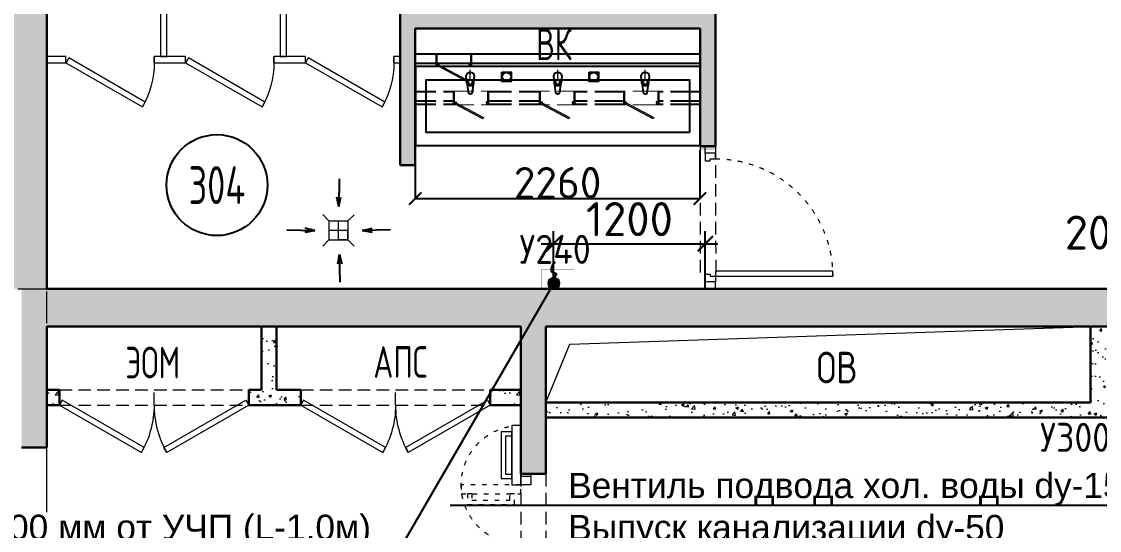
# Model space of a CAD drawing. Header units: millimetres. Extents: x -8417289 to 9420486, y 0 to 166066.
# Drawn here: x 75037 to 83579, y 73251 to 77283 of the extents above; entities that cross this region are included whole.
import ezdxf
from ezdxf import colors
from ezdxf.entities.mleader import LeaderData, LeaderLine
from ezdxf.enums import TextEntityAlignment as Align
from ezdxf.math import Vec2, Vec3

# ---------------------------------------------------------------- set-up
doc = ezdxf.new("R2010")
doc.units = ezdxf.units.MM
doc.header["$MEASUREMENT"] = 0
doc.set_wipeout_variables(frame=1)
doc.header["$PDMODE"] = 3
doc.header["$PDSIZE"] = -4
for name, pattern in [('ACAD_ISO02W100', [15, 12, -3]), ('ACAD_ISO03W100', [30, 12, -18]), ('ADSK_Штриховая_ш2 п1', [3, 2, -1]), ('CENTER', [2, 1.25, -0.25, 0.25, -0.25])]:
    doc.linetypes.add(name, pattern=pattern)
doc.layers.get('0').update_dxf_attribs({"color": 250, "lineweight": 9})
doc.layers.get('Defpoints').update_dxf_attribs({"color": 6})
for name, color, linetype, lineweight in [('_TEXT', 189, 'Continuous', 30), ('АР_ГКЛ', 250, 'Continuous', 5), ('АР_Двери', 175, 'Continuous', 18), ('АР_Маркер экспликации', 239, 'Continuous', 13), ('АР_Номер помещения', 1, 'Continuous', 25), ('АР_Оси', 195, 'Continuous', 9), ('АР_Перегородки газоблок', 165, 'Continuous', 30), ('АР_Перегородки газоблок_Штрих', 165, 'Continuous', 5), ('АР_Перегородки сантехнические', 216, 'Continuous', 9), ('АР_Сущ Несущая стена', 216, 'Continuous', 30), ('АР_тонкая линия', 250, 'Continuous', 0), ('АР_Шкафы ЭОМ', 1, 'Continuous', 0), ('АР_Штриховка монолит', 250, 'Continuous', 9), ('ТХ_ОСНОВНОЙ', 103, 'Continuous', 25)]:
    doc.layers.add(name, color=color, linetype=linetype, lineweight=lineweight)
for name, color, linetype in [('АР_Отверстия', 251, 'Continuous'), ('ТХ_ВК_оборуд.ТХ', 250, 'Continuous'), ('ТХ_ВК_трапы', 5, 'Continuous'), ('ТХ_дозаторы', 7, 'Continuous'), ('ТХ_обор_бытовое', 14, 'Continuous'), ('ТХ_обор_бытовое_поз', 14, 'Continuous'), ('ТХ_привязки ЭО', 96, 'Continuous'), ('ТХ_привязки_ВК', 174, 'Continuous'), ('ТХ_привязки_ЭО', 96, 'Continuous'), ('ТХ_размеры', 240, 'Continuous'), ('ТХ_розетки ЭО', 86, 'Continuous'), ('ТХ_сантехника', 253, 'Continuous')]:
    doc.layers.add(name, color=color, linetype=linetype)
doc.styles.add('ICOCPEUR', font='isocpeur.TTF')
doc.styles.add('ISOCPEUR', font='isocpeur.TTF')
doc.styles.add('ISOCPEUR_1', font='isocpeur.TTF', dxfattribs={"width": 0.9, "height": 250})
doc.dimstyles.new('R_100', dxfattribs={"dimtxt": 270, "dimasz": 120, "dimexe": 100, "dimexo": 0, "dimgap": 60, "dimtad": 1, "dimdec": 0, "dimrnd": 50, "dimzin": 0, "dimdsep": 46, "dimtxsty": 'ISOCPEUR', "dimblk": 'ARCHTICK', "dimcen": 0, "dimdle": 100, "dimclrd": 256, "dimclre": 256, "dimclrt": 256, "dimadec": 0, "dimazin": 0, "dimtfac": 2, "dimtdec": 0, "dimtofl": 0, "dimtmove": 1, "dimatfit": 3, "dimfxl": 1, "dimtvp": 3, "dimtolj": 1, "dimtzin": 0, "dimarcsym": 0})
doc.dimstyles.new('Копия SPDS', dxfattribs={"dimtxt": 250, "dimasz": 100, "dimexe": 0.5, "dimexo": 0.625, "dimtad": 1, "dimdec": 0, "dimrnd": 10, "dimtxsty": 'ISOCPEUR', "dimblk": 'ARCHTICK', "dimcen": 2.5, "dimdle": 0.5, "dimclrd": 256, "dimclre": 256, "dimclrt": 256, "dimadec": 0, "dimazin": 2, "dimtfac": 0.75, "dimtdec": 0, "dimtmove": 1, "dimatfit": 3, "dimfxl": 1, "dimtolj": 1, "dimarcsym": 1})
pattern_1 = [(50, (0, 0), (215.17805, -18.82564), [22.5, -247.5]), (355, (0, 0), (-41.6254, 225.65764), [18, -198]), (100.45144, (17.93, -1.57), (173.55265, 206.832), [19.12206, -210.34263]), (46.1842, (0, 60), (320.1724, -49.6558), [33.75, -371.25]), (96.63564, (26.68, 55.86), (280.3986, 292.2356), [28.6831, -315.5141]), (351.18416, (0, 60), (280.3986, 292.2356), [27, -297]), (21, (30, 45), (179.07212, -120.78567), [22.5, -247.5]), (326, (30, 45), (72.9946, 217.545), [18, -198]), (71.45144, (44.92, 34.93), (252.0667, 96.75935), [19.12206, -210.34263]), (37.5, (0, 0), (3.647957, 99.868156), [0, -195.6, 0, -201, 0, -198.75]), (7.5, (0, 0), (78.92086, 118.32351), [0, -114.6, 0, -191.1, 0, -75.75]), (327.5, (-66.9, 0), (160.14673, -6.76646), [0, -75, 0, -234, 0, -310.5]), (317.5, (-96.9, 0), (174.95585, 30.0315), [0, -97.5, 0, -155.4, 0, -220.5])]

# ---------------------------------------------------------------- blocks, each defined once
blk = doc.blocks.new('*U31')
for p, q in [((-700, 0), (-700, 50)), ((0, 0), (0, 50))]:
    blk.add_line(p, q)
blk.add_lwpolyline([(0, 0), (-606.2, -350), (-628.1, -312.1), (-21.9, 37.9)], close=True)
blk.add_arc((0, 0), 700, 180, 210)
blk = doc.blocks.new('*U209')
at = {"layer": 'АР_Номер помещения', "color": 7}
blk.add_circle((-16352.3, 704.6), 400, dxfattribs=at)
at = {"color": 7, "style": 'ISOCPEUR', "width": 0.7, "flags": 1}
blk.add_attdef('КАТЕГОРИЯ', (-499.2, -2092.2), '', height=250, dxfattribs=at)
at = {"layer": 'АР_Номер помещения', "color": 7, "style": 'ISOCPEUR', "width": 0.7}
blk.add_attdef('НОМЕР_ПОМЕЩЕНИЯ', text='', height=300, dxfattribs=at).set_placement((-16352.3, 704.6), align=Align.MIDDLE_CENTER)
blk = doc.blocks.new('*U7')
for p, q in [((-750, 0), (-750, 100)), ((0, 0), (0, 100))]:
    blk.add_line(p, q)
blk.add_lwpolyline([(0, 0), (-649.5, -375), (-671.4, -337.1), (-21.9, 37.9)], close=True)
blk.add_arc((0, 0), 750, 180, 210)
blk = doc.blocks.new('*U967')
for points in [[(-55, -80), (-55, 0), (-115, 0), (-115, -40), (-100, -40), (-100, -80), (-55, -80)], [(0, 0), (0, -80), (-55, -80), (-55, 0), (0, 0)], [(-1130, 0), (-1130, -80), (-1075, -80), (-1075, 0), (-1130, 0)], [(-1075, -80), (-1075, 0), (-1015, 0), (-1015, -40), (-1030, -40), (-1030, -80), (-1075, -80)]]:
    blk.add_lwpolyline(points)
blk.add_lwpolyline([(-100, -80), (-100, -1010), (-140, -1010), (-140, -80)], close=True)
at = {"linetype": 'ACAD_ISO03W100', "ltscale": 3}
blk.add_arc((-100, -80), 930, 180, 270, dxfattribs=at)
blk = doc.blocks.new('Из_буфера31843')
for p, q in [((365.8, 166.1), (359.2, 113.1)), ((394.6, 113.1), (388, 166.1)), ((915.8, 166.1), (909.2, 113.1)), ((944.6, 113.1), (938, 166.1)), ((1465.7, 166.1), (1459.1, 113.1)), ((1494.5, 113.1), (1487.9, 166.1)), ((355.9, 103.6), (351.9, 61.7)), ((363.3, 86.6), (363.3, 101.5)), ((390.5, 86.6), (363.3, 86.6)), ((390.5, 101.5), (390.5, 86.6)), ((401.9, 61.7), (397.9, 103.6)), ((905.9, 103.6), (901.9, 61.7)), ((913.3, 86.6), (913.3, 101.5)), ((940.5, 86.6), (913.3, 86.6)), ((940.5, 101.5), (940.5, 86.6)), ((951.9, 61.7), (947.9, 103.6)), ((1455.8, 103.6), (1451.8, 61.7)), ((1463.2, 86.6), (1463.2, 101.5)), ((1490.4, 86.6), (1463.2, 86.6)), ((1490.4, 101.5), (1490.4, 86.6)), ((1501.8, 61.7), (1497.8, 103.6))]:
    blk.add_line(p, q)
at = {"lineweight": 13, "ltscale": 500}
for p, q in [((376.9, 85), (376.9, 22.5)), ((926.9, 85), (926.9, 22.5)), ((1476.9, 85), (1476.9, 22.5))]:
    blk.add_line(p, q, dxfattribs=at)
for points in [[(1819.9, 500), (33.9, 500), (33.9, 0), (1819.9, 0)], [(1754.9, 415), (98.9, 415), (98.9, 85), (1754.9, 85)]]:
    blk.add_lwpolyline(points, close=True)
for centre, major_axis, start_param, end_param in [((376.9, 164.7), (-7.91, 7.91), 4.051589, 6.943986), ((926.9, 164.7), (-7.91, 7.91), 4.051589, 6.943986), ((1476.8, 164.7), (-7.91, 7.91), 4.051589, 6.943986), ((376.9, 101.7), (-14.9, -14.9), -1.35736, -0.875625), ((376.9, 101.7), (-14.9, 14.9), 4.498953, 6.496621), ((376.9, 101.5), (-9.62, 9.62), 3.926991, 7.068583), ((376.9, 101.7), (-14.9, 14.9), 4.017217, 4.498953), ((926.9, 101.7), (-14.9, -14.9), -1.35736, -0.875625), ((926.9, 101.7), (-14.9, 14.9), 4.498953, 6.496621), ((926.9, 101.5), (-9.62, 9.62), 3.926991, 7.068583), ((926.9, 101.7), (-14.9, 14.9), 4.017217, 4.498953), ((1476.8, 101.7), (-14.9, -14.9), -1.35736, -0.875625), ((1476.8, 101.7), (-14.9, 14.9), 4.498953, 6.496621), ((1476.8, 101.5), (-9.62, 9.62), 3.926991, 7.068583), ((1476.8, 101.7), (-14.9, 14.9), 4.017217, 4.498953), ((376.9, 61.7), (-17.7, -17.7), -0.785398, 2.356194), ((926.9, 61.7), (-17.7, -17.7), -0.785398, 2.356194), ((1476.8, 61.7), (-17.7, -17.7), -0.785398, 2.356194)]:
    blk.add_ellipse(centre, major_axis=major_axis, ratio=1, start_param=start_param, end_param=end_param)
blk = doc.blocks.new('дв.1700')
at = {"layer": 'АР_Двери'}
for points in [[(-87, 0), (-87, -80), (-70, -80), (-70, 0), (-87, 0)], [(-70, -80), (-70, 0), (0, 0), (0, -30), (0, -30), (0, -80), (-70, -80)], [(1596, -80), (1596, 0), (1526, 0), (1526, -30), (1526, -30), (1526, -80), (1596, -80)], [(1613, 0), (1613, -80), (1596, -80), (1596, 0), (1613, 0)]]:
    blk.add_lwpolyline(points, dxfattribs=at)
for points in [[(0, -80), (-692, -876), (-639.2, -921.8), (52.7, -125.8)], [(1997.3, -149.9), (1526, -149.9), (1526, -80), (1997.3, -80)], [(19.9, -163.6), (-606.3, -883.9), (-542.2, -939.6), (84, -219.2)], [(1946.9, -234.7), (1576, -234.7), (1576, -149.9), (1946.9, -149.9)], [(1911.9, -199.7), (1611, -199.7), (1611, -149.9), (1911.9, -149.9)], [(-3, -190), (-583.3, -857.5), (-545.7, -890.2), (34.6, -222.7)]]:
    blk.add_lwpolyline(points, close=True, dxfattribs=at)
at = {"layer": 'АР_Двери', "linetype": 'ACAD_ISO03W100', "ltscale": 3}
for points in [[(0, -80), (0, -1134.7), (69.9, -1134.7), (69.9, -80)], [(1456.1, -551.3), (1456.1, -80), (1526, -80), (1526, -551.3)]]:
    blk.add_lwpolyline(points, close=True, dxfattribs=at)
for points in [[(69.9, -1049.5), (69.9, -1084.5), (154.7, -1084.5), (154.7, -130), (69.9, -130), (69.9, -165)], [(69.9, -1049.5), (119.7, -1049.5), (119.7, -165), (69.9, -165)], [(1456.1, -465.9), (1456.1, -500.9), (1371.3, -500.9), (1371.3, -130), (1456.1, -130), (1456.1, -165)], [(1456.1, -465.9), (1406.3, -465.9), (1406.3, -165), (1456.1, -165)]]:
    blk.add_lwpolyline(points, dxfattribs=at)
for centre, radius, start, end in [((0, -80), 1054.7, 228.99999, 0), ((1526, -80), 471.3, 180, 351.4758)]:
    blk.add_arc(centre, radius, start, end, dxfattribs=at)
blk = doc.blocks.new('A$Cf7807619')
at = {"layer": 'АР_Перегородки газоблок', "color": 0, "lineweight": 25, "ltscale": 100}
for points in [[(0, -250.4), (2257.1, -250.1)], [(0, -325.4), (2257.1, -325.1)], [(2257.1, -350.1), (0, -350.4)]]:
    blk.add_lwpolyline(points, dxfattribs=at)
blk = doc.blocks.new('Трап ТХ')
at = {"layer": 'ТХ_ВК_трапы', "color": 5, "lineweight": 0}
for p, q in [((305243.2, -196674.3), (305292.9, -196724.5)), ((305491.2, -196675.5), (305442.2, -196724.5)), ((305292.9, -196724.5), (305292.9, -196874.5)), ((305292.9, -196724.5), (305442.2, -196724.5)), ((305367.6, -196874.5), (305367.6, -196724.5)), ((305442.2, -196724.5), (305442.2, -196874.5)), ((305243.2, -196924.3), (305292.9, -196874.5)), ((305442.2, -196799.5), (305292.9, -196799.5)), ((305292.9, -196874.5), (305442.2, -196874.5)), ((305442.2, -196874.5), (305367.6, -196874.5)), ((305442.2, -196874.5), (305442.2, -196799.5)), ((305493.2, -196925.5), (305442.2, -196874.5))]:
    blk.add_line(p, q, dxfattribs=at)
blk = doc.blocks.new('A$C985b353d')
at = {"layer": 'ТХ_ВК_трапы', "ltscale": 100}
for p, q in [((6.4, 408.7), (2.2, 189.2)), ((2.2, 189.2), (-11.2, 263.5)), ((-11.2, 263.5), (2.2, 189.2)), ((2.2, 189.2), (19.8, 264.3)), ((-407.4, 3.3), (-187.9, -0.9)), ((-187.9, -0.9), (-263, 16.7)), ((192.3, -0.9), (267.4, 16.7)), ((411.8, 3.3), (192.3, -0.9)), ((-187.9, -0.9), (-262.2, -14.3)), ((-262.2, -14.3), (-187.9, -0.9)), ((192.3, -0.9), (266.6, -14.3)), ((266.6, -14.3), (192.3, -0.9)), ((9.7, -190.8), (-3.8, -265.2)), ((-3.8, -265.2), (9.7, -190.8)), ((13.8, -410.3), (9.7, -190.8)), ((9.7, -190.8), (27.3, -265.9))]:
    blk.add_line(p, q, dxfattribs=at)
blk = doc.blocks.new('*U1748')
at = {"color": 7}
blk.add_wipeout([(-565, 60), (445, 60), (445, -308), (-565, -308)], dxfattribs=at)
for p, q in [((-530, 60), (-565, 60)), ((-550, 60), (-550, -10)), ((-550, -10), (-550, 60)), ((-510, 60), (-530, 60)), ((-510, 20), (-510, 60)), ((-500, 20), (-510, 20)), ((-500, -10), (-500, 20)), ((380, -10), (380, 20)), ((380, 20), (390, 20)), ((390, 20), (390, 60)), ((390, 60), (410, 60)), ((410, 60), (445, 60)), ((430, 60), (430, -10)), ((430, -10), (430, 60)), ((-565, -10), (-530, -10)), ((-530, -10), (-500, -10)), ((410, -10), (380, -10)), ((445, -10), (410, -10))]:
    blk.add_line(p, q)
at = {"lineweight": 30}
for p, q in [((-565, 60), (-565, -308)), ((445, 60), (445, -308))]:
    blk.add_line(p, q, dxfattribs=at)
blk.add_lwpolyline([(389, 60), (370, 25), (-424, 448), (-406, 483)], close=True)
blk = doc.blocks.new('*U1739')
at = {"color": 7}
blk.add_wipeout([(-565, 60), (445, 60), (445, -310), (-565, -310)], dxfattribs=at)
for p, q in [((-530, 60), (-565, 60)), ((-550, 60), (-550, -10)), ((-550, -10), (-550, 60)), ((-510, 60), (-530, 60)), ((-510, 20), (-510, 60)), ((-500, 20), (-510, 20)), ((-500, -10), (-500, 20)), ((380, -10), (380, 20)), ((380, 20), (390, 20)), ((390, 20), (390, 60)), ((390, 60), (410, 60)), ((410, 60), (445, 60)), ((430, 60), (430, -10)), ((430, -10), (430, 60)), ((-565, -10), (-530, -10)), ((-530, -10), (-500, -10)), ((410, -10), (380, -10)), ((445, -10), (410, -10))]:
    blk.add_line(p, q)
at = {"lineweight": 30}
for p, q in [((-565, 60), (-565, -310)), ((445, 60), (445, -310))]:
    blk.add_line(p, q, dxfattribs=at)
blk.add_lwpolyline([(389, 60), (370, 25), (-424, 448), (-406, 483)], close=True)
blk = doc.blocks.new('*U1740')
at = {"color": 7}
blk.add_wipeout([(-565, 60), (445, 60), (445, -310), (-565, -310)], dxfattribs=at)
for p, q in [((-530, 60), (-565, 60)), ((-550, 60), (-550, -10)), ((-550, -10), (-550, 60)), ((-510, 60), (-530, 60)), ((-510, 20), (-510, 60)), ((-500, 20), (-510, 20)), ((-500, -10), (-500, 20)), ((380, -10), (380, 20)), ((380, 20), (390, 20)), ((390, 20), (390, 60)), ((390, 60), (410, 60)), ((410, 60), (445, 60)), ((430, 60), (430, -10)), ((430, -10), (430, 60)), ((-565, -10), (-530, -10)), ((-530, -10), (-500, -10)), ((410, -10), (380, -10)), ((445, -10), (410, -10))]:
    blk.add_line(p, q)
at = {"lineweight": 30}
for p, q in [((-565, 60), (-565, -310)), ((445, 60), (445, -310))]:
    blk.add_line(p, q, dxfattribs=at)
blk.add_lwpolyline([(389, 60), (370, 25), (-424, 448), (-406, 483)], close=True)
blk = doc.blocks.new('*U1741')
at = {"color": 7}
blk.add_wipeout([(-565, 60), (445, 60), (445, -310), (-565, -310)], dxfattribs=at)
for p, q in [((-530, 60), (-565, 60)), ((-550, 60), (-550, -10)), ((-550, -10), (-550, 60)), ((-510, 60), (-530, 60)), ((-510, 20), (-510, 60)), ((-500, 20), (-510, 20)), ((-500, -10), (-500, 20)), ((380, -10), (380, 20)), ((380, 20), (390, 20)), ((390, 20), (390, 60)), ((390, 60), (410, 60)), ((410, 60), (445, 60)), ((430, 60), (430, -10)), ((430, -10), (430, 60)), ((-565, -10), (-530, -10)), ((-530, -10), (-500, -10)), ((410, -10), (380, -10)), ((445, -10), (410, -10))]:
    blk.add_line(p, q)
at = {"lineweight": 30}
for p, q in [((-565, 60), (-565, -310)), ((445, 60), (445, -310))]:
    blk.add_line(p, q, dxfattribs=at)
blk.add_lwpolyline([(389, 60), (370, 25), (-424, 448), (-406, 483)], close=True)
blk = doc.blocks.new('_ArchTick')
at = {"color": 0, "linetype": 'ByBlock', "const_width": 0.15}
blk.add_lwpolyline([(-0.5, -0.5), (0.5, 0.5)], dxfattribs=at)
blk = doc.blocks.new('*D2213')
at = {"layer": 'Defpoints', "color": 0, "lineweight": 13, "ltscale": 0.1, "transparency": 16777216}
for p in [(78157.8, 76253.2), (80413.2, 76265.6), (80413.2, 75880)]:
    blk.add_point(p, dxfattribs=at)
at = {"layer": 'ТХ_размеры', "lineweight": -2, "ltscale": 0.1, "transparency": 16777216}
for p, q in [((78157.8, 76252.5), (78157.8, 75879.5)), ((80413.2, 76265), (80413.2, 75879.5)), ((78157.3, 75880), (80413.7, 75880))]:
    blk.add_line(p, q, dxfattribs=at)
at = {"layer": 'ТХ_размеры', "lineweight": -2, "ltscale": 0.1, "transparency": 16777216, "xscale": 100, "yscale": 100, "zscale": 100, "rotation": 180}
blk.add_blockref('_ArchTick', (78157.8, 75880), dxfattribs=at)
at = {"layer": 'ТХ_размеры', "lineweight": -2, "ltscale": 0.1, "transparency": 16777216, "xscale": 100, "yscale": 100, "zscale": 100}
blk.add_blockref('_ArchTick', (80413.2, 75880), dxfattribs=at)
at = {"layer": 'ТХ_размеры', "ltscale": 0.1, "transparency": 16777216, "insert": (79285.5, 76005.6), "char_height": 250, "attachment_point": 5, "style": 'ISOCPEUR'}
blk.add_mtext('\\A1;2260', dxfattribs=at)
blk = doc.blocks.new('У240')
at = {"layer": 'ТХ_обор_бытовое', "lineweight": 0, "ltscale": 100, "transparency": 33554687, "const_width": 2}
blk.add_lwpolyline([(259065, 2931.5), (259065, 3191.5), (259215, 3191.5), (259215, 2931.5)], close=True, dxfattribs=at)
blk = doc.blocks.new('A$C500e89c7')
at = {"ltscale": 100}
blk.add_circle((-36.5, 37.3), 35.3, dxfattribs=at)
at = {"layer": 'ТХ_дозаторы', "ltscale": 100}
blk.add_lwpolyline([(-73, 74.7), (0, 74.7), (0, 0), (-73, 0)], close=True, dxfattribs=at)
blk = doc.blocks.new('_None')
blk = doc.blocks.new('A$Cac6d02b9')
at = {"lineweight": 30}
h = blk.add_hatch(color=256, dxfattribs=at)
edge = h.paths.add_edge_path()
edge.add_arc((43.1, 43.1), 43.1, 0, 360)
blk.add_circle((43.1, 43.1), 43.1, dxfattribs=at)
blk.add_spline([(33.3, 212.6), (58.3, 170.6), (49.2, 125.1), (25.4, 120.5), (43.1, 86.2)], degree=3, dxfattribs=at)
blk = doc.blocks.new('_Dot')
at = {"color": 0, "linetype": 'ByBlock', "lineweight": -2}
blk.add_line((-0.5, 0), (-1, 0), dxfattribs=at)
at = {"color": 0, "linetype": 'ByBlock', "const_width": 0.5}
blk.add_lwpolyline([(-0.25, 0, 1), (0.25, 0, 1)], format="xyb", close=True, dxfattribs=at)
blk = doc.blocks.new('*D3133')
at = {"layer": 'Defpoints', "color": 0, "linetype": 'ByBlock', "lineweight": 13, "ltscale": 500, "transparency": 16777216}
for p in [(84197.5, 75416), (83997.5, 74865.7), (84197.5, 74865.7)]:
    blk.add_point(p, dxfattribs=at)
at = {"layer": 'ТХ_привязки_ВК', "linetype": 'ByBlock', "lineweight": -2, "ltscale": 500, "transparency": 16777216}
for p, q in [((83997.5, 74865.7), (83997.5, 75516)), ((84197.5, 74865.7), (84197.5, 75516)), ((83897.5, 75416), (84297.5, 75416))]:
    blk.add_line(p, q, dxfattribs=at)
at = {"layer": 'ТХ_привязки_ВК', "linetype": 'ByBlock', "lineweight": -2, "ltscale": 500, "transparency": 16777216, "xscale": 120, "yscale": 120, "zscale": 120, "rotation": 180}
blk.add_blockref('_ArchTick', (83997.5, 75416), dxfattribs=at)
at = {"layer": 'ТХ_привязки_ВК', "linetype": 'ByBlock', "lineweight": -2, "ltscale": 500, "transparency": 16777216, "xscale": 120, "yscale": 120, "zscale": 120}
blk.add_blockref('_ArchTick', (84197.5, 75416), dxfattribs=at)
at = {"layer": 'ТХ_привязки_ВК', "linetype": 'ByBlock', "lineweight": 13, "ltscale": 500, "transparency": 16777216, "insert": (83581, 75611), "char_height": 270, "attachment_point": 5, "style": 'ISOCPEUR'}
blk.add_mtext('\\A1;200', dxfattribs=at)
blk = doc.blocks.new('*D3307')
at = {"layer": 'Defpoints', "color": 0, "linetype": 'ByBlock', "lineweight": 13, "ltscale": 500, "transparency": 16777216}
for p in [(80455.2, 75522.6), (79253.7, 75165.7), (80455.2, 75165.7)]:
    blk.add_point(p, dxfattribs=at)
at = {"layer": 'ТХ_привязки_ЭО', "linetype": 'ByBlock', "lineweight": -2, "ltscale": 500, "transparency": 16777216}
for p, q in [((79253.7, 75165.7), (79253.7, 75622.6)), ((80455.2, 75165.7), (80455.2, 75622.6)), ((79153.7, 75522.6), (80555.2, 75522.6))]:
    blk.add_line(p, q, dxfattribs=at)
at = {"layer": 'ТХ_привязки_ЭО', "linetype": 'ByBlock', "lineweight": -2, "ltscale": 500, "transparency": 16777216, "xscale": 120, "yscale": 120, "zscale": 120, "rotation": 180}
blk.add_blockref('_ArchTick', (79253.7, 75522.6), dxfattribs=at)
at = {"layer": 'ТХ_привязки_ЭО', "linetype": 'ByBlock', "lineweight": -2, "ltscale": 500, "transparency": 16777216, "xscale": 120, "yscale": 120, "zscale": 120}
blk.add_blockref('_ArchTick', (80455.2, 75522.6), dxfattribs=at)
at = {"layer": 'ТХ_привязки_ЭО', "linetype": 'ByBlock', "lineweight": 13, "ltscale": 500, "transparency": 16777216, "insert": (79854.5, 75717.6), "char_height": 270, "attachment_point": 5, "style": 'ISOCPEUR'}
blk.add_mtext('\\A1;1200', dxfattribs=at)

msp = doc.modelspace()

# ---------------------------------------------------------------- hatches: boundary and pattern name
at = {"layer": 'АР_Перегородки газоблок_Штрих', "ltscale": 100}
h = msp.add_hatch(dxfattribs=at)
h.set_pattern_fill('AR-CONC', color=256, scale=30)
h.set_pattern_definition(pattern_1)
h.paths.add_polyline_path([(77250.8, 74364.5), (77057.5, 74364.5), (77057.5, 74865.7), (76937.5, 74865.7), (76937.5, 74364.5), (76837.6, 74364.5), (76837.3, 74244.5), (77250.6, 74244.5)])
h = msp.add_hatch(dxfattribs=at)
h.set_pattern_fill('AR-CONC', color=256, scale=30)
h.set_pattern_definition(pattern_1)
h.paths.add_polyline_path([(83627.5, 74264.5), (83627.5, 74364.5), (83627.5, 74865.7), (83507.5, 74865.7), (83507.4, 74264.5), (79192.5, 74264.5), (79192.5, 74144.5), (83997.5, 74144.5), (83997.5, 74865.7), (83877.5, 74865.7), (83877.5, 74264.5)])
h = msp.add_hatch(dxfattribs=at)
h.set_pattern_fill('AR-CONC', color=256, scale=30)
h.set_pattern_definition(pattern_1)
h.paths.add_polyline_path([(75337.5, 74364.5), (75237.5, 74364.5), (75237.5, 74244.5), (75337.5, 74244.5)])
h = msp.add_hatch(dxfattribs=at)
h.set_pattern_fill('AR-CONC', color=256, scale=30)
h.set_pattern_definition([(50, (3655, -2e-10), (215.17805, -18.82564), [22.5, -247.5]), (355, (3655, -2e-10), (-41.6254, 225.65764), [18, -198]), (100.45144, (3672.93, -1.57), (173.55265, 206.832), [19.12206, -210.34263]), (46.1842, (3655, 60), (320.1724, -49.6558), [33.75, -371.25]), (96.63564, (3681.68, 55.86), (280.3986, 292.2356), [28.6831, -315.5141]), (351.18416, (3655, 60), (280.3986, 292.2356), [27, -297]), (21, (3685, 45), (179.07212, -120.78567), [22.5, -247.5]), (326, (3685, 45), (72.9946, 217.545), [18, -198]), (71.45144, (3699.92, 34.93), (252.0667, 96.75935), [19.12206, -210.34263]), (37.5, (3655, -2e-10), (3.647957, 99.868156), [0, -195.6, 0, -201, 0, -198.75]), (7.5, (3655, -2e-10), (78.92086, 118.32351), [0, -114.6, 0, -191.1, 0, -75.75]), (327.5, (3588.1, -2e-10), (160.14673, -6.76646), [0, -75, 0, -234, 0, -310.5]), (317.5, (3558.1, -2e-10), (174.95585, 30.0315), [0, -97.5, 0, -155.4, 0, -220.5])])
h.paths.add_polyline_path([(78992.5, 74364.5), (78750.7, 74364.5), (78750.7, 74244.5), (78992.5, 74244.5)])

# ---------------------------------------------------------------- linework, layer by layer
at = {"layer": 'АР_ГКЛ', "color": 0, "linetype": 'ACAD_ISO02W100', "lineweight": 25, "ltscale": 20}
for points in [[(80420.6, 76726.9), (78157.8, 76726.9)], [(80420.6, 76651.9), (78157.8, 76651.9)], [(80420.6, 76626.9), (78157.8, 76626.9)]]:
    msp.add_lwpolyline(points, dxfattribs=at)
at = {"layer": 'АР_Оси', "linetype": 'CENTER', "ltscale": 1000}
for p, q in [((75237.5, 53394.4), (75237.5, 87701.9)), ((45508.7, 75165.7), (129105.9, 75165.7))]:
    msp.add_line(p, q, dxfattribs=at)
at = {"layer": 'АР_Перегородки газоблок', "ltscale": 100}
for p, q in [((83507.5, 74865.7), (83507.5, 74264.5)), ((83507.5, 74264.5), (79192.5, 74264.5)), ((83997.5, 74144.5), (79192.5, 74144.5))]:
    msp.add_line(p, q, dxfattribs=at)
for points in [[(78037.8, 76146.4), (78037.8, 78580.3)], [(80535.2, 77448.7), (80535.2, 76295.7)], [(78157.8, 77228.7), (78157.8, 76146.4)], [(78157.8, 77228.7), (80414.8, 77228.7)], [(80415.2, 76295.7), (80414.9, 77228.7)], [(80535.2, 76295.7), (80415.2, 76295.7)], [(78157.8, 76146.4), (78037.8, 76146.4)], [(76937.5, 74865.7), (76937.5, 74364.5)], [(77057.5, 74865.7), (77057.5, 74364.5)], [(75237.5, 74364.5), (75337.5, 74364.5)], [(75337.5, 74364.5), (75337.5, 74244.5)], [(76837.5, 74364.5), (76937.5, 74364.5)], [(76837.5, 74364.5), (76837.5, 74244.5)], [(77250.7, 74364.5), (77250.7, 74244.5), (76837.5, 74244.5)], [(77057.5, 74364.5), (77250.7, 74364.5)], [(78992.5, 74244.5), (78750.7, 74244.5), (78750.7, 74364.5)], [(78750.7, 74364.5), (78992.5, 74364.5)], [(75337.5, 74244.5), (75237.5, 74244.5)]]:
    msp.add_lwpolyline(points, dxfattribs=at)
at = {"layer": 'АР_Перегородки сантехнические', "lineweight": 0}
for points in [[(76187.5, 78206.5), (76137.5, 78206.5), (76137.5, 77006.5), (76187.5, 77006.5)], [(77137.8, 78206.5), (77087.8, 78206.5), (77087.8, 77006.5), (77137.8, 77006.5)], [(75389.3, 76956.5), (75389.3, 77006.5), (75237.5, 77006.5), (75237.5, 76956.5)], [(76337.8, 76956.5), (76337.8, 77006.5), (76089.3, 77006.5), (76089.3, 76956.5)], [(77287.8, 76956.5), (77287.8, 77006.5), (77037.8, 77006.5), (77037.8, 76956.5)], [(78037.8, 76956.5), (78037.8, 77006.5), (77987.8, 77006.5), (77987.8, 76956.5)]]:
    msp.add_lwpolyline(points, close=True, dxfattribs=at)
at = {"layer": 'АР_Сущ Несущая стена', "ltscale": 100}
for p, q in [((75237.5, 86350.7), (75237.5, 75165.7)), ((75237.5, 75165.7), (89907.5, 75165.7)), ((75237.5, 74865.7), (75237.5, 73908.2)), ((75237.5, 74865.7), (78992.5, 74865.7)), ((78992.5, 74865.7), (78992.5, 73698.2)), ((79192.5, 74865.7), (89907.5, 74865.7)), ((79192.5, 74865.7), (79192.5, 73698.2)), ((75037.5, 73908.2), (75237.5, 73908.2)), ((78992.5, 73698.2), (79192.5, 73698.2)), ((78992.5, 73698.2), (79192.5, 73698.2))]:
    msp.add_line(p, q, dxfattribs=at)
at = {"layer": 'АР_тонкая линия', "linetype": 'ADSK_Штриховая_ш2 п1', "ltscale": 50}
for p, q in [((80415.2, 76295.4), (80414.8, 75265.4)), ((80535.2, 76295.7), (80538.4, 75265.4)), ((75337.5, 74364.5), (76837.5, 74364.5)), ((77250.7, 74364.5), (78750.7, 74364.5)), ((75337.5, 74244.5), (76837.5, 74244.5)), ((77250.7, 74244.5), (78750.7, 74244.5)), ((78992.5, 73698.2), (78992.5, 71998.2)), ((79192.5, 73698.2), (79192.5, 71998.2))]:
    msp.add_line(p, q, dxfattribs=at)
at = {"layer": 'АР_тонкая линия', "color": 18, "ltscale": 100, "true_color": 0x000000}
msp.add_lwpolyline([(79192.5, 74264.5), (79381.1, 74728), (83527.5, 74865.7)], dxfattribs=at)

# ---------------------------------------------------------------- block references
at = {"layer": 'АР_Двери', "lineweight": 30, "xscale": -1}
for p in [(75389.3, 76956.5), (76337.8, 76956.5), (77287.8, 76956.5)]:
    msp.add_blockref('*U31', p, dxfattribs=at)
at = {"layer": 'АР_Двери', "xscale": 0.2701273999331003, "yscale": 0.2701273999331003, "zscale": 0.2701273999331003, "rotation": 180.0022807060942}
msp.add_blockref('*U1748', (78446.8, 76944.5), dxfattribs=at)
at = {"layer": 'АР_Двери', "xscale": -1}
for name, p, rotation in [('*U967', (80455.2, 75165.7), 90), ('дв.1700', (79072.5, 72085.2), 270)]:
    msp.add_blockref(name, p, dxfattribs=dict(at, rotation=rotation))
for p in [(75337.5, 74244.5), (77250.7, 74244.5)]:
    msp.add_blockref('*U7', p, dxfattribs=at)
at = {"layer": 'АР_Двери'}
for p in [(76837.5, 74244.5), (78750.7, 74244.5)]:
    msp.add_blockref('*U7', p, dxfattribs=at)
at = {"layer": 'АР_Маркер экспликации', "color": 7}
ref = msp.add_blockref('*U209', (92937.8, 75282.4), dxfattribs=at)
ref.add_attrib('НОМЕР_ПОМЕЩЕНИЯ', '304', dxfattribs={"layer": 'АР_Номер помещения', "color": 7, "height": 300, "style": 'ISOCPEUR', "width": 0.7}).set_placement((76585.5, 75987), align=Align.MIDDLE_CENTER)
at = {"layer": 'АР_тонкая линия', "ltscale": 500}
msp.add_blockref('A$C985b353d', (77548.1, 75628.5), dxfattribs=at)
at = {"layer": 'ТХ_ВК_оборуд.ТХ'}
msp.add_blockref('Трап ТХ', (-227819.4, 272428), dxfattribs=at)
at = {"layer": 'ТХ_дозаторы', "ltscale": 100}
for p in [(78917.4, 76808.2), (79608.6, 76808.2)]:
    msp.add_blockref('A$C500e89c7', p, dxfattribs=at)
at = {"layer": 'ТХ_ОСНОВНОЙ', "rotation": 90}
msp.add_blockref('У240', (82346.9, -183899.3), dxfattribs=at)
at = {"layer": 'ТХ_розетки ЭО', "color": 1, "lineweight": 60, "ltscale": 100, "xscale": -1}
msp.add_blockref('A$Cac6d02b9', (79298.3, 75165.7), dxfattribs=at)

# ---------------------------------------------------------------- texts
at = {"layer": 'АР_Отверстия', "ltscale": 100, "char_height": 250, "attachment_point": 5, "line_spacing_factor": 0.7, "style": 'ICOCPEUR'}
for s, insert in [('\\A1;{\\W0.7;ВК}', (79255.3, 77102.1)), ('\\A1;{\\W0.8;ОВ}', (81498.3, 74541.3))]:
    msp.add_mtext(s, dxfattribs=dict(at, insert=insert))
at = {"layer": 'АР_Шкафы ЭОМ', "ltscale": 100, "char_height": 250, "attachment_point": 5, "style": 'ICOCPEUR'}
for s, insert in [('\\A1;{\\W0.7;ЭОМ}', (76077.8, 74581)), ('\\A1;{\\W0.7;АПС}', (78040.3, 74585))]:
    msp.add_mtext(s, dxfattribs=dict(at, insert=insert))
at = {"layer": 'ТХ_обор_бытовое_поз', "style": 'ISOCPEUR_1', "width": 0.9}
for s, p in [('У240', (78982.9, 75363.1)), ('У300б', (83108.5, 73873.4, -0.6))]:
    msp.add_text(s, height=230, dxfattribs=at).set_placement(p)

# ---------------------------------------------------------------- dimensions: what is measured, and where the dimension line sits
at = {"layer": 'ТХ_привязки_ВК', "linetype": 'ByBlock', "lineweight": 13, "ltscale": 500}
dim = msp.add_linear_dim(base=(84197.5, 75416), p1=(83997.5, 74865.7), p2=(84197.5, 74865.7), dimstyle='R_100', override={"dimpost": '\\X'}, dxfattribs=at)
dim.commit()
dim.dimension.update_dxf_attribs({"geometry": '*D3133', "text_midpoint": (83581, 75416), "dimtype": 160})
at = {"layer": 'ТХ_привязки_ЭО', "linetype": 'ByBlock', "lineweight": 13, "ltscale": 500}
dim = msp.add_linear_dim(base=(80455.1838, 75522.5662), p1=(79253.7391, 75165.7067), p2=(80455.1838, 75165.7067), dimstyle='R_100', override={"dimpost": '\\X'}, dxfattribs=at)
dim.commit()
dim.dimension.update_dxf_attribs({"geometry": '*D3307', "text_midpoint": (79854.4614, 75717.5662)})
at = {"layer": 'ТХ_размеры', "ltscale": 0.1}
dim = msp.add_linear_dim(base=(80413.2, 75880), p1=(78157.8, 76253.2), p2=(80413.2, 76265.6), dimstyle='Копия SPDS', dxfattribs=at)
dim.commit()
dim.dimension.update_dxf_attribs({"geometry": '*D2213', "text_midpoint": (79285.5, 76005.6)})

# ---------------------------------------------------------------- leaders
at = {"layer": 'ТХ_привязки ЭО'}
ml = msp.add_multileader_mtext('Standard', dxfattribs=at)
ml.set_content('\\A1;{\\fArial|b0|i0|c204|p34;Кабель из стены на Н-1200 \\A0;мм от УЧП\\A1; (\\fArial|b0|i0|c0|p34;L-1\\fArial|b0|i0|c204|p34;,0м)\\Pдля подкл. электросушителя для рук \\A0;(поз. У240):\\P- 1,0 кВт/220В/1Ф}', color=256, style='ISOCPEUR')
ml.set_leader_properties()
ml.set_arrow_properties(name='NONE')
ml.build(insert=Vec2(0, 0))
ml.multileader.update_dxf_attribs({"text_left_attachment_type": 6, "text_right_attachment_type": 6, "dogleg_length": 0.36})
ctx = ml.context
ctx.base_point, ctx.char_height, ctx.landing_gap_size, ctx.plane_origin = Vec3(71708.5, 73135.5, 0), 200, 0, Vec3(61242.6, 65653.7, 0)
ctx.left_attachment, ctx.right_attachment = 6, 6
notes = []
notes.append((ctx, [(1, (1, 1, 0), (78053.9, 73135.5, 0), (-1, 0), 0.36, [(0, [(79255.2, 75208.8, 0)], 0, [])])]))
ctx.mtext.insert, ctx.mtext.width, ctx.mtext.flow_direction = Vec3(71708.5, 73375.5, 0), 6437.978, 5
at = {"layer": 'ТХ_привязки_ВК'}
ml = msp.add_multileader_mtext('Standard', dxfattribs=at)
ml.set_content('{\\fArial|b0|i0|c204|p34;Вентиль подвода хол. воды dy-15,\\A1;\\fArial|b0|i0|c0|p34;\\P\\pt3;\\A0;\\fArial|b0|i0|c204|p34;Выпуск канализации dy-50\\A1;\\fArial|b0|i0|c0|p34;\\P\\fArial|b0|i0|c204|p34;для подкл. питьев. фонтанчика (поз. У300б) }', color=256, style='ISOCPEUR')
ml.set_leader_properties()
ml.set_arrow_properties(name='DOT')
ml.build(insert=Vec2(0, 0))
ml.multileader.update_dxf_attribs({"text_left_attachment_type": 6, "text_right_attachment_type": 6, "dogleg_length": 0.36, "arrow_head_size": 100})
ctx = ml.context
ctx.base_point, ctx.char_height, ctx.arrow_head_size, ctx.plane_origin = Vec3(79367.5, 73448.2), 200, 100, Vec3(83320.1, 77651.7)
ctx.left_attachment, ctx.right_attachment = 6, 6
notes.append((ctx, [(1, (1, 1, 0), (84092.3, 73448.2), (-1, 0), 0.36, [(1, [(84197.5, 74865.7)], 0, [])])]))
ctx.mtext.insert, ctx.mtext.width, ctx.mtext.flow_direction = Vec3(79369.5, 73707), 5601.285, 5
for ctx, leaders in notes:
    for number, flags, end, landing, length, lines in leaders:
        leader = LeaderData()
        leader.index, (leader.has_last_leader_line, leader.has_dogleg_vector, leader.attachment_direction) = number, flags
        leader.last_leader_point, leader.dogleg_vector, leader.dogleg_length = Vec3(end), Vec3(landing), length
        for number, points, colour, breaks in lines:
            line = LeaderLine()
            line.index, line.vertices, line.color, line.breaks = number, Vec3.list(points), colors.encode_raw_color(colour), breaks
            leader.lines.append(line)
        ctx.leaders.append(leader)

# ---------------------------------------------------------------- next in the draw order: hatches: boundary and pattern name
at = {"layer": 'АР_Перегородки газоблок_Штрих', "ltscale": 100}
h = msp.add_hatch(dxfattribs=at)
h.set_pattern_fill('AR-CONC', color=256, scale=30)
h.set_pattern_definition(pattern_1)
h.paths.add_polyline_path([(80534.8, 77348.7), (78157.8, 77348.7), (78157.8, 78580.3), (80414.9, 78580.3), (80415.2, 78439.9), (80535.2, 78440.2), (80534.9, 78580.3), (81547, 78580.3), (81427, 78700.3), (75390.2, 78700.4), (75237.5, 78700.4), (75237.5, 78580.4), (78037.8, 78580.3), (78037.8, 76146.4), (78152.9, 76146.4), (78157.8, 76151.3), (78157.8, 77228.7), (80414.8, 77228.7), (80415.2, 76265.7), (80535.2, 76265.7)])
at = {"layer": 'АР_Штриховка монолит', "ltscale": 100}
h = msp.add_hatch(dxfattribs=at)
h.set_pattern_fill('ANSI35', color=256, scale=500)
h.paths.add_polyline_path([(109437.5, 86650.7), (74937.5, 86650.7), (74937.5, 82685.7), (74937.5, 82485.7), (74937.5, 75165.7), (75037.5, 75165.7), (75037.5, 73908.2), (75237.5, 73908.2), (75237.5, 74865.7), (78992.5, 74865.7), (78992.5, 73698.2), (79192.5, 73698.2), (79192.5, 74865.7), (88907.5, 74865.7), (88907.5, 75165.7), (75237.5, 75165.7), (75237.5, 86350.7), (109437.5, 86350.7)])

# ---------------------------------------------------------------- next in the draw order: block references
at = {"layer": '_TEXT', "ltscale": 500}
msp.add_blockref('A$Cf7807619', (78157.8, 77278), dxfattribs=at)
at = {"layer": 'ТХ_сантехника', "xscale": -1.260271784328809, "yscale": 1.260271784328809, "zscale": 1.260271784328809, "rotation": 180}
msp.add_blockref('Из_буфера31843', (78118.2, 76928.3), dxfattribs=at)

# ---------------------------------------------------------------- next in the draw order: block references
at = {"layer": 'АР_ГКЛ', "xscale": 0.2701273999331003, "yscale": 0.2701273999331003, "zscale": 0.2701273999331003, "rotation": 180.0022807060942}
for name, p in [('*U1739', (78583.4, 76643.1)), ('*U1740', (79265.8, 76643.1)), ('*U1741', (79932.4, 76643.1))]:
    msp.add_blockref(name, p, dxfattribs=at)

# ---------------------------------------------------------------- next in the draw order: block references
at = {"layer": 'ТХ_сантехника', "xscale": -1.260271784328809, "yscale": 1.260271784328809, "zscale": 1.260271784328809, "rotation": 180}
msp.add_blockref('Из_буфера31843', (78118.2, 76928.3), dxfattribs=at)

doc.saveas('drawing.dxf')
